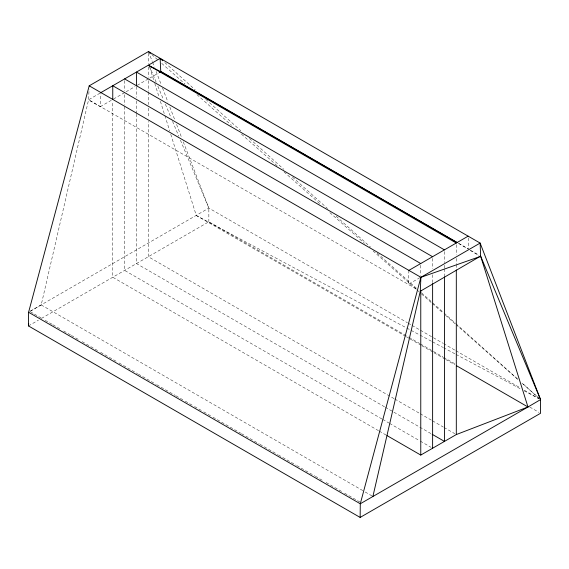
<?xml version="1.0" encoding="UTF-8"?>
<svg xmlns="http://www.w3.org/2000/svg" width="569" height="569" viewBox="0 0 569 569"><rect width="100%" height="100%" fill="white"/><g stroke="black" fill="none" stroke-linecap="round" stroke-linejoin="round"><path stroke-width="0.43" stroke-dasharray="2.85 2.13" d="M29.837 311.449L41.203 304.934L88.586 99.753L89.056 89.305M100.052 93.138L88.444 99.852L100.286 106.695L100.877 93.451M408.919 270.353L408.3 284.393L416.536 289.109M30.605 311.001L208.851 208.09L407.411 322.73M100.286 106.695L111.296 100.322M113.501 99.049L124.611 92.626L124.611 105.066M126.09 91.765L134.974 86.623M137.193 85.343L148.303 78.913M28.45 325.923L38.429 320.162M41.501 318.391L208.851 221.775L408.179 336.855M420.036 277.615L408.3 284.393L88.586 99.753M149.775 78.074L158.595 73.024M170.757 134.284L196.277 215.48L405.967 327.623M406.75 328.043L419.275 334.736M420.057 335.155L431.793 341.436M432.575 341.855L442.746 347.289M443.528 347.709L455.264 353.989M456.046 354.409L520.991 389.139M524.12 390.811L538.985 398.762M458.621 243.411L468.628 249.186L468.216 237.892M458.621 243.418L467.86 248.745M470.655 250.367L479.077 255.225M470.122 250.41L479.006 255.538M408.179 323.178L411.259 324.949M412.027 325.397L419.723 329.842M420.491 330.283L442.81 343.171M443.578 343.612L455.122 350.276M455.897 350.724L520.543 388.044M524.39 390.27L539.014 398.713M408.947 337.296L419.723 343.52M420.491 343.961L442.81 356.848M443.578 357.289L455.122 363.954M529.775 407.055L539.014 412.39M196.277 215.48L405.605 336.336M406.373 336.784L409.452 338.562M410.228 339.003L420.996 345.227M421.771 345.668L433.315 352.332M434.083 352.78L444.858 358.996M445.627 359.444L454.859 364.772M394.089 398.634L148.303 256.733L148.303 121.382M394.858 399.082L419.438 413.272M420.207 413.713L431.729 420.363M432.497 420.811L443.251 427.02M444.019 427.461L454.773 433.67M384.552 406.807L136.453 263.568L136.453 114.22M385.32 407.248L431.402 433.855M381.92 418.969L124.611 270.41L124.611 105.955M382.688 419.41L388.833 422.959M389.601 423.4L419.559 440.698M420.327 441.139L431.082 447.348M378.52 430.683L112.762 277.252L112.762 101.254M379.288 431.131L386.202 435.121M41.203 304.934L364.437 491.552M365.206 492L372.901 496.438M30.605 311.89L33.685 313.668M34.453 314.109L42.149 318.555M45.228 320.333L52.156 324.33M52.924 324.778L60.62 329.216M63.7 330.994L70.627 334.999M71.395 335.44L79.091 339.885M82.171 341.663L97.562 350.547M100.642 352.325L116.033 361.208M119.113 362.986L137.584 373.655M138.352 374.096L156.055 384.317M156.824 384.758L175.295 395.427M176.063 395.868L184.527 400.754M185.295 401.202L193.766 406.088M194.534 406.529L202.998 411.423M203.766 411.864L212.237 416.75M213.005 417.198L240.708 433.194M241.476 433.635L259.18 443.856M259.948 444.297L277.651 454.517M278.419 454.965L296.122 465.186M296.89 465.627L314.593 475.848M315.361 476.289L323.057 480.734M326.137 482.512L341.528 491.396M344.608 493.174L359.999 502.064M151.759 54.517L159.071 61.004M161.731 63.365L184.989 84.013M196.952 94.632L231.512 125.301M241.484 134.149L277.373 166.006M284.016 171.902L321.236 204.94M329.871 212.607L364.43 243.283M373.072 250.95L416.273 289.294M416.935 289.877L418.926 291.648M421.586 294.009L431.558 302.857M432.22 303.448L442.853 312.886M445.513 315.247L455.485 324.095M456.146 324.686L518.615 380.135M521.944 383.079L538.559 397.831L522.029 382.98M164.782 62.54L195.21 89.838M205.793 99.326L240.858 130.778M249.457 138.495L283.86 169.356M292.459 177.066L327.524 208.517M336.123 216.234L370.526 247.088M377.14 253.027L416.835 288.632M421.465 292.786L432.056 302.281M432.717 302.872L443.301 312.367M443.962 312.957L455.207 323.05M455.869 323.64L518.053 379.423M149.298 65.741L156.148 82.107M157.855 86.196L163.331 99.283M165.387 104.191L171.205 118.103M172.571 121.375L178.73 136.098M180.444 140.187L208.851 208.09L208.851 221.775M148.438 51.566L152.272 61.509M152.592 62.334L154.512 67.306M156.112 71.445L161.226 84.696M162.506 88.01L167.94 102.086M169.854 107.057L174.968 120.308M176.568 124.447L181.682 137.698M183.282 141.837L208.851 208.09M149.754 67.462L153.744 80.151M154.804 83.529L159.057 97.064M160.387 101.296L164.64 114.824M164.91 115.671L169.69 130.898M148.502 53.308L148.879 63.735M456.31 244.755L456.31 254.969M456.31 258.44L456.31 263.753M456.31 264.635L456.31 269.066M444.46 251.59L444.46 262.665M444.46 265.282L444.46 267.935M444.46 268.824L444.46 275.901M432.618 258.433L432.618 268.646M432.618 274.777L432.618 282.743M420.768 265.268L420.768 275.488M148.303 66.936L148.303 77.206M148.303 80.684L148.303 91.303M148.303 92.185L148.303 104.568M148.303 108.11L148.303 117.84M136.453 86.659L136.453 97.327M136.453 100.884L136.453 113.331M124.611 80.62L124.611 90.905"/><path stroke-width="0.85" d="M28.45 325.923L28.585 312.274L89.205 85.819L148.438 51.566L480.136 243.077L540.55 399.602L540.55 413.279L360.149 517.434L28.45 325.923L28.692 323.37M360.149 517.434L360.284 503.778L420.904 277.323L480.136 243.077L480.613 256.107L527.975 406.984L360.284 503.778L28.585 312.274M372.901 496.438L420.285 291.257L420.904 277.323L89.205 85.819M420.285 291.257L480.613 256.107L540.55 399.602L527.975 406.984L456.31 434.56L420.768 455.072L386.97 435.562M408.919 270.353L468.152 236.156M100.919 92.583L160.145 58.387L162.798 60.755M159.334 72.604L160.807 71.765L457.085 242.536L160.735 71.374L160.145 58.387M420.904 277.323L480.492 256.391M456.31 243.048L148.303 65.222L160.807 71.765L160.735 71.374M444.46 249.891L136.453 72.064L136.453 85.77M124.611 78.899L432.618 256.726M420.768 263.568L112.762 85.741L112.762 99.475M456.402 365.661L527.975 406.984M432.17 434.303L444.46 441.395L444.46 276.79M148.438 51.566L150.436 53.337M456.31 269.948L456.31 434.56M432.618 283.625L432.618 448.237M420.768 290.467L420.768 455.072"/></g></svg>
